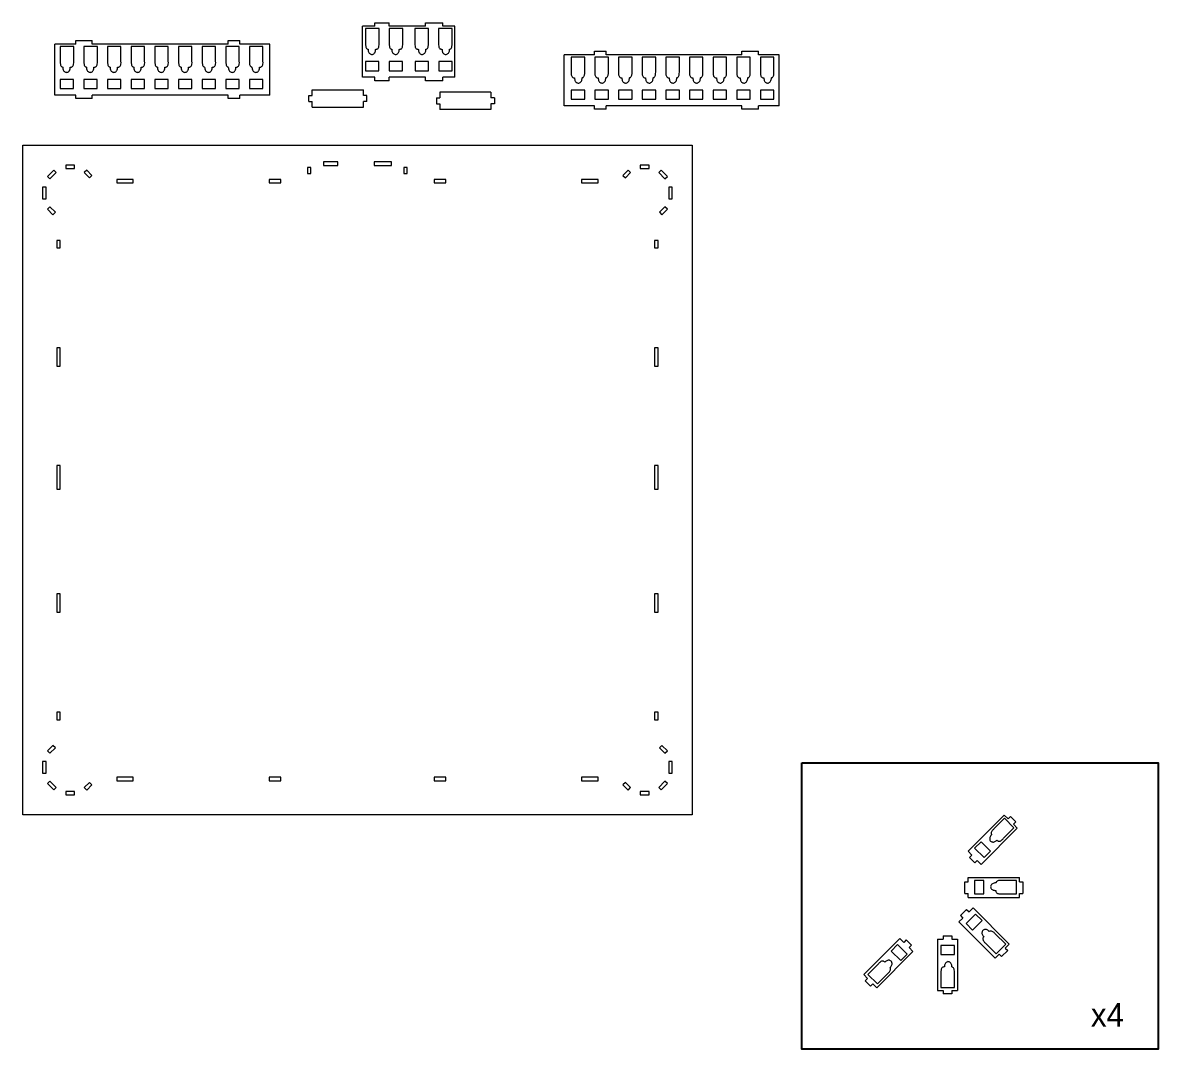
# Model space of a CAD drawing. Header units: millimetres. Extents: x -177 to 2001, y -32 to 870.
# Drawn here: x -177 to 822, y -32 to 870 of the extents above; entities that cross this region are included whole.
import ezdxf
from ezdxf.lldxf.tags import DXFTag

# ---------------------------------------------------------------- set-up
doc = ezdxf.new("R2010")
doc.units = ezdxf.units.MM
tags = doc.linetypes.add('HIDDEN', pattern=[1.905, 1.27, -0.635]).pattern_tags.tags
tags[6:7] = [DXFTag(74, 4), DXFTag(75, 0), DXFTag(340, '0'), DXFTag(46, 1.0), DXFTag(50, 0.0), DXFTag(44, 0.0), DXFTag(45, 0.0)]
tags[4:5] = [DXFTag(74, 4), DXFTag(75, 0), DXFTag(340, '0'), DXFTag(46, 1.0), DXFTag(50, 0.0), DXFTag(44, 0.0), DXFTag(45, 0.0)]

msp = doc.modelspace()

# ---------------------------------------------------------------- linework, layer by layer
at = {"color": 7, "linetype": 'Continuous', "lineweight": 15}
for p, q in [((133.04, 867.49), (133.04, 870.49)), ((133.04, 870.49), (145.73, 870.49)), ((145.73, 867.49), (145.73, 870.49)), ((177.5, 867.49), (177.5, 870.49)), ((177.5, 870.49), (192.9, 870.49)), ((192.9, 867.49), (192.9, 870.49)), ((122.33, 822.49), (122.33, 867.49)), ((133.04, 867.49), (122.33, 867.49)), ((124.85, 865.32), (124.85, 852.25)), ((136.71, 865.32), (124.85, 865.32)), ((136.71, 852.4), (136.71, 865.32)), ((145.65, 865.32), (145.65, 852.25)), ((157.51, 865.32), (145.65, 865.32)), ((177.5, 867.49), (145.73, 867.49)), ((157.51, 852.4), (157.51, 865.32)), ((180.2, 865.32), (168.33, 865.32)), ((168.33, 865.32), (168.33, 852.4)), ((180.2, 852.25), (180.2, 865.32)), ((201, 865.32), (189.13, 865.32)), ((189.13, 865.32), (189.13, 852.4)), ((203.51, 867.49), (192.9, 867.49)), ((201, 852.25), (201, 865.32)), ((203.51, 822.49), (203.51, 867.49)), ((-148.17, 806.74), (-148.17, 851.74)), ((-129.86, 851.74), (-148.17, 851.74)), ((-131.73, 849.57), (-143.59, 849.57)), ((-143.59, 849.57), (-143.59, 836.5)), ((-131.73, 836.65), (-131.73, 849.57)), ((-129.86, 851.74), (-129.86, 854.74)), ((-129.86, 854.74), (-115.36, 854.74)), ((-110.93, 849.57), (-122.79, 849.57)), ((-122.79, 849.57), (-122.79, 836.5)), ((-115.36, 851.74), (-115.36, 854.74)), ((4.01, 851.74), (-115.36, 851.74)), ((-110.93, 836.65), (-110.93, 849.57)), ((-90.13, 849.57), (-101.99, 849.57)), ((-101.99, 849.57), (-101.99, 836.5)), ((-90.13, 836.65), (-90.13, 849.57)), ((-81.19, 849.57), (-81.19, 836.5)), ((-69.33, 849.57), (-81.19, 849.57)), ((-69.33, 836.65), (-69.33, 849.57)), ((-60.39, 849.57), (-60.39, 836.5)), ((-48.53, 849.57), (-60.39, 849.57)), ((-48.53, 836.65), (-48.53, 849.57)), ((-39.59, 849.57), (-39.59, 836.5)), ((-27.73, 849.57), (-39.59, 849.57)), ((-27.73, 836.65), (-27.73, 849.57)), ((-18.79, 849.57), (-18.79, 836.5)), ((-6.93, 849.57), (-18.79, 849.57)), ((-6.93, 836.65), (-6.93, 849.57)), ((2.01, 849.57), (2.01, 836.5)), ((13.87, 849.57), (2.01, 849.57)), ((4.01, 851.74), (4.01, 854.74)), ((4.01, 854.74), (14.32, 854.74)), ((13.87, 836.65), (13.87, 849.57)), ((14.32, 851.74), (14.32, 854.74)), ((40.84, 851.74), (14.32, 851.74)), ((22.81, 849.57), (22.81, 836.5)), ((34.67, 849.57), (22.81, 849.57)), ((34.67, 836.65), (34.67, 849.57)), ((40.84, 806.74), (40.84, 851.74)), ((299.51, 797.36), (299.51, 842.36)), ((326.03, 842.36), (299.51, 842.36)), ((317.54, 840.19), (305.68, 840.19)), ((305.68, 840.19), (305.68, 827.28)), ((317.54, 827.12), (317.54, 840.19)), ((326.03, 842.36), (326.03, 845.36)), ((326.03, 845.36), (336.34, 845.36)), ((338.34, 840.19), (326.48, 840.19)), ((326.48, 840.19), (326.48, 827.28)), ((336.34, 842.36), (336.34, 845.36)), ((455.71, 842.36), (336.34, 842.36)), ((338.34, 827.12), (338.34, 840.19)), ((359.14, 840.19), (347.28, 840.19)), ((347.28, 840.19), (347.28, 827.28)), ((359.14, 827.12), (359.14, 840.19)), ((379.94, 840.19), (368.08, 840.19)), ((368.08, 840.19), (368.08, 827.28)), ((379.94, 827.12), (379.94, 840.19)), ((400.74, 840.19), (388.88, 840.19)), ((388.88, 840.19), (388.88, 827.28)), ((400.74, 827.12), (400.74, 840.19)), ((421.54, 840.19), (409.68, 840.19)), ((409.68, 840.19), (409.68, 827.28)), ((421.54, 827.12), (421.54, 840.19)), ((442.34, 840.19), (430.48, 840.19)), ((430.48, 840.19), (430.48, 827.28)), ((442.34, 827.12), (442.34, 840.19)), ((463.14, 840.19), (451.28, 840.19)), ((451.28, 840.19), (451.28, 827.28)), ((455.71, 842.36), (455.71, 845.36)), ((455.71, 845.36), (470.21, 845.36)), ((463.14, 827.12), (463.14, 840.19)), ((470.21, 842.36), (470.21, 845.36)), ((488.52, 842.36), (470.21, 842.36)), ((483.94, 840.19), (472.08, 840.19)), ((472.08, 840.19), (472.08, 827.28)), ((483.94, 827.12), (483.94, 840.19)), ((488.52, 797.36), (488.52, 842.36)), ((136.65, 836.26), (124.85, 836.26)), ((124.85, 836.26), (124.85, 828.26)), ((136.65, 828.26), (136.65, 836.26)), ((157.45, 836.26), (145.65, 836.26)), ((145.65, 836.26), (145.65, 828.26)), ((157.45, 828.26), (157.45, 836.26)), ((168.4, 836.26), (168.4, 828.26)), ((180.2, 836.26), (168.4, 836.26)), ((180.2, 828.26), (180.2, 836.26)), ((189.2, 836.26), (189.2, 828.26)), ((201, 836.26), (189.2, 836.26)), ((201, 828.26), (201, 836.26)), ((-131.79, 820.51), (-143.59, 820.51)), ((-143.59, 820.51), (-143.59, 812.51)), ((-131.79, 812.51), (-131.79, 820.51)), ((-110.99, 820.51), (-122.79, 820.51)), ((-122.79, 820.51), (-122.79, 812.51)), ((-110.99, 812.51), (-110.99, 820.51)), ((-90.19, 820.51), (-101.99, 820.51)), ((-101.99, 820.51), (-101.99, 812.51)), ((-90.19, 812.51), (-90.19, 820.51)), ((-69.39, 820.51), (-81.19, 820.51)), ((-81.19, 820.51), (-81.19, 812.51)), ((-69.39, 812.51), (-69.39, 820.51)), ((-48.59, 820.51), (-60.39, 820.51)), ((-60.39, 820.51), (-60.39, 812.51)), ((-48.59, 812.51), (-48.59, 820.51)), ((-27.79, 820.51), (-39.59, 820.51)), ((-39.59, 820.51), (-39.59, 812.51)), ((-27.79, 812.51), (-27.79, 820.51)), ((-6.99, 820.51), (-18.79, 820.51)), ((-18.79, 820.51), (-18.79, 812.51)), ((-6.99, 812.51), (-6.99, 820.51)), ((13.81, 820.51), (2.01, 820.51)), ((2.01, 820.51), (2.01, 812.51)), ((13.81, 812.51), (13.81, 820.51)), ((34.61, 820.51), (22.81, 820.51)), ((22.81, 820.51), (22.81, 812.51)), ((34.61, 812.51), (34.61, 820.51)), ((133.04, 822.49), (122.33, 822.49)), ((124.85, 828.26), (136.65, 828.26)), ((133.04, 819.49), (133.04, 822.49)), ((145.73, 819.49), (133.04, 819.49)), ((145.65, 828.26), (157.45, 828.26)), ((177.5, 822.49), (145.73, 822.49)), ((145.73, 819.49), (145.73, 822.49)), ((168.4, 828.26), (180.2, 828.26)), ((177.5, 819.49), (177.5, 822.49)), ((192.9, 819.49), (177.5, 819.49)), ((189.2, 828.26), (201, 828.26)), ((203.51, 822.49), (192.9, 822.49)), ((192.9, 819.49), (192.9, 822.49)), ((-143.59, 812.51), (-131.79, 812.51)), ((-122.79, 812.51), (-110.99, 812.51)), ((-101.99, 812.51), (-90.19, 812.51)), ((-81.19, 812.51), (-69.39, 812.51)), ((-60.39, 812.51), (-48.59, 812.51)), ((-39.59, 812.51), (-27.79, 812.51)), ((-18.79, 812.51), (-6.99, 812.51)), ((2.01, 812.51), (13.81, 812.51)), ((22.81, 812.51), (34.61, 812.51)), ((78.03, 811.41), (123.03, 811.41)), ((78.03, 806.41), (78.03, 811.41)), ((123.03, 806.41), (123.03, 811.41)), ((235.14, 809.43), (190.14, 809.43)), ((190.14, 809.43), (190.14, 804.43)), ((235.14, 809.43), (235.14, 804.43)), ((317.54, 811.13), (305.74, 811.13)), ((305.74, 811.13), (305.74, 803.13)), ((317.54, 803.13), (317.54, 811.13)), ((326.54, 811.13), (326.54, 803.13)), ((338.34, 811.13), (326.54, 811.13)), ((338.34, 803.13), (338.34, 811.13)), ((347.34, 811.13), (347.34, 803.13)), ((359.14, 811.13), (347.34, 811.13)), ((359.14, 803.13), (359.14, 811.13)), ((379.94, 811.13), (368.14, 811.13)), ((368.14, 811.13), (368.14, 803.13)), ((379.94, 803.13), (379.94, 811.13)), ((388.94, 811.13), (388.94, 803.13)), ((400.74, 811.13), (388.94, 811.13)), ((400.74, 803.13), (400.74, 811.13)), ((409.74, 811.13), (409.74, 803.13)), ((421.54, 811.13), (409.74, 811.13)), ((421.54, 803.13), (421.54, 811.13)), ((430.54, 811.13), (430.54, 803.13)), ((442.34, 811.13), (430.54, 811.13)), ((442.34, 803.13), (442.34, 811.13)), ((451.34, 811.13), (451.34, 803.13)), ((463.14, 811.13), (451.34, 811.13)), ((463.14, 803.13), (463.14, 811.13)), ((472.14, 811.13), (472.14, 803.13)), ((483.94, 811.13), (472.14, 811.13)), ((483.94, 803.13), (483.94, 811.13)), ((-129.86, 806.74), (-148.17, 806.74)), ((-129.86, 803.74), (-129.86, 806.74)), ((-115.36, 803.74), (-129.86, 803.74)), ((4.01, 806.74), (-115.36, 806.74)), ((-115.36, 803.74), (-115.36, 806.74)), ((4.01, 803.74), (4.01, 806.74)), ((14.32, 803.74), (4.01, 803.74)), ((40.84, 806.74), (14.32, 806.74)), ((14.32, 803.74), (14.32, 806.74)), ((75.03, 801.11), (75.03, 806.41)), ((75.03, 806.41), (78.03, 806.41)), ((75.03, 801.11), (78.03, 801.11)), ((78.03, 796.11), (78.03, 801.11)), ((126.03, 806.41), (123.03, 806.41)), ((123.03, 796.11), (123.03, 801.11)), ((126.03, 801.11), (123.03, 801.11)), ((126.03, 801.11), (126.03, 806.41)), ((187.14, 804.43), (187.14, 799.13)), ((187.14, 804.43), (190.14, 804.43)), ((187.14, 799.13), (190.14, 799.13)), ((190.14, 799.13), (190.14, 794.19)), ((238.14, 804.43), (235.14, 804.43)), ((238.14, 799.13), (235.14, 799.13)), ((235.14, 799.13), (235.14, 794.19)), ((238.14, 804.43), (238.14, 799.13)), ((305.74, 803.13), (317.54, 803.13)), ((326.54, 803.13), (338.34, 803.13)), ((347.34, 803.13), (359.14, 803.13)), ((368.14, 803.13), (379.94, 803.13)), ((388.94, 803.13), (400.74, 803.13)), ((409.74, 803.13), (421.54, 803.13)), ((430.54, 803.13), (442.34, 803.13)), ((451.34, 803.13), (463.14, 803.13)), ((472.14, 803.13), (483.94, 803.13)), ((78.03, 796.11), (123.03, 796.11)), ((235.14, 794.19), (190.14, 794.19)), ((326.03, 797.36), (299.51, 797.36)), ((326.03, 794.36), (326.03, 797.36)), ((336.34, 794.36), (326.03, 794.36)), ((455.71, 797.36), (336.34, 797.36)), ((336.34, 794.36), (336.34, 797.36)), ((455.71, 794.36), (455.71, 797.36)), ((470.21, 794.36), (455.71, 794.36)), ((488.52, 797.36), (470.21, 797.36)), ((470.21, 794.36), (470.21, 797.36)), ((-176.54, 174.13), (-176.54, 762.71)), ((-176.54, 762.71), (412.04, 762.71)), ((412.04, 762.71), (412.04, 174.13)), ((-149.21, 740.79), (-154.7, 735.3)), ((-147.09, 738.66), (-149.21, 740.79)), ((-138.59, 745.22), (-138.59, 742.22)), ((-130.91, 745.22), (-138.59, 745.22)), ((-138.59, 742.22), (-130.91, 742.22)), ((-130.91, 742.22), (-130.91, 745.22)), ((-120.3, 740.91), (-122.42, 738.79)), ((-122.42, 738.79), (-117.8, 734.17)), ((-115.68, 736.29), (-120.3, 740.91)), ((76.91, 743.1), (73.91, 743.1)), ((73.91, 743.1), (73.91, 737.8)), ((76.91, 737.8), (76.91, 743.1)), ((87.87, 748.1), (87.87, 745.1)), ((100.56, 748.1), (87.87, 748.1)), ((87.87, 745.1), (100.56, 745.1)), ((100.56, 745.1), (100.56, 748.1)), ((147.73, 748.1), (132.34, 748.1)), ((132.34, 748.1), (132.34, 745.1)), ((132.34, 745.1), (147.73, 745.1)), ((147.73, 745.1), (147.73, 748.1)), ((161.6, 743.1), (158.6, 743.1)), ((158.6, 743.1), (158.6, 737.8)), ((161.6, 737.8), (161.6, 743.1)), ((355.8, 740.91), (351.19, 736.29)), ((353.31, 734.17), (357.92, 738.79)), ((357.92, 738.79), (355.8, 740.91)), ((366.41, 745.22), (366.41, 742.22)), ((374.09, 745.22), (366.41, 745.22)), ((366.41, 742.22), (374.09, 742.22)), ((374.09, 742.22), (374.09, 745.22)), ((384.72, 740.79), (382.6, 738.66)), ((390.21, 735.3), (384.72, 740.79)), ((-154.7, 735.3), (-152.58, 733.17)), ((-152.58, 733.17), (-147.09, 738.66)), ((-117.8, 734.17), (-115.68, 736.29)), ((-79.29, 732.71), (-93.79, 732.71)), ((-93.79, 732.71), (-93.79, 729.71)), ((-93.79, 729.71), (-79.29, 729.71)), ((-79.29, 729.71), (-79.29, 732.71)), ((40.08, 732.71), (40.08, 729.71)), ((50.4, 732.71), (40.08, 732.71)), ((40.08, 729.71), (50.4, 729.71)), ((50.4, 729.71), (50.4, 732.71)), ((73.91, 737.8), (76.91, 737.8)), ((158.6, 737.8), (161.6, 737.8)), ((195.43, 732.71), (185.11, 732.71)), ((185.11, 732.71), (185.11, 729.71)), ((185.11, 729.71), (195.43, 729.71)), ((195.43, 729.71), (195.43, 732.71)), ((329.3, 732.71), (314.8, 732.71)), ((314.8, 732.71), (314.8, 729.71)), ((314.8, 729.71), (329.3, 729.71)), ((329.3, 729.71), (329.3, 732.71)), ((351.19, 736.29), (353.31, 734.17)), ((382.6, 738.66), (388.09, 733.17)), ((388.09, 733.17), (390.21, 735.3)), ((-156.04, 725.95), (-159.04, 725.95)), ((-159.04, 725.95), (-159.04, 715.79)), ((-156.04, 715.79), (-156.04, 725.95)), ((394.55, 725.95), (391.55, 725.95)), ((391.55, 725.95), (391.55, 715.79)), ((394.55, 715.79), (394.55, 725.95)), ((-159.04, 715.79), (-156.04, 715.79)), ((391.55, 715.79), (394.55, 715.79)), ((-152.58, 708.56), (-154.7, 706.44)), ((-154.7, 706.44), (-149.96, 701.69)), ((-147.84, 703.81), (-152.58, 708.56)), ((-149.96, 701.69), (-147.84, 703.81)), ((388.09, 708.56), (383.34, 703.81)), ((383.34, 703.81), (385.46, 701.69)), ((385.46, 701.69), (390.21, 706.44)), ((390.21, 706.44), (388.09, 708.56)), ((-143.54, 679.07), (-146.54, 679.07)), ((-146.54, 679.07), (-146.54, 672.6)), ((-143.54, 672.6), (-143.54, 679.07)), ((382.04, 679.07), (379.04, 679.07)), ((379.04, 679.07), (379.04, 672.6)), ((382.04, 672.6), (382.04, 679.07)), ((-146.54, 672.6), (-143.54, 672.6)), ((379.04, 672.6), (382.04, 672.6)), ((-146.54, 584.66), (-146.54, 568.49)), ((-143.54, 584.66), (-146.54, 584.66)), ((-143.54, 568.49), (-143.54, 584.66)), ((379.04, 584.66), (379.04, 568.49)), ((382.04, 584.66), (379.04, 584.66)), ((382.04, 568.49), (382.04, 584.66)), ((-146.54, 568.49), (-143.54, 568.49)), ((379.04, 568.49), (382.04, 568.49)), ((-143.54, 481.21), (-146.54, 481.21)), ((-146.54, 481.21), (-146.54, 460.41)), ((-143.54, 460.41), (-143.54, 481.21)), ((382.04, 481.21), (379.04, 481.21)), ((379.04, 481.21), (379.04, 460.41)), ((382.04, 460.41), (382.04, 481.21)), ((-146.54, 460.41), (-143.54, 460.41)), ((379.04, 460.41), (382.04, 460.41)), ((-143.54, 368.35), (-146.54, 368.35)), ((-146.54, 368.35), (-146.54, 352.18)), ((-143.54, 352.18), (-143.54, 368.35)), ((382.04, 368.35), (379.04, 368.35)), ((379.04, 368.35), (379.04, 352.18)), ((382.04, 352.18), (382.04, 368.35)), ((-146.54, 352.18), (-143.54, 352.18)), ((379.04, 352.18), (382.04, 352.18)), ((-143.54, 264.24), (-146.54, 264.24)), ((-146.54, 264.24), (-146.54, 257.77)), ((-143.54, 257.77), (-143.54, 264.24)), ((379.04, 264.24), (379.04, 257.77)), ((382.04, 264.24), (379.04, 264.24)), ((382.04, 257.77), (382.04, 264.24)), ((-146.54, 257.77), (-143.54, 257.77)), ((379.04, 257.77), (382.04, 257.77)), ((-149.96, 235.15), (-154.7, 230.4)), ((-154.7, 230.4), (-152.58, 228.28)), ((-152.58, 228.28), (-147.84, 233.03)), ((-147.84, 233.03), (-149.96, 235.15)), ((385.46, 235.15), (383.34, 233.03)), ((383.34, 233.03), (388.09, 228.28)), ((390.21, 230.4), (385.46, 235.15)), ((388.09, 228.28), (390.21, 230.4)), ((-159.04, 221.05), (-159.04, 210.89)), ((-156.04, 221.05), (-159.04, 221.05)), ((-156.04, 210.89), (-156.04, 221.05)), ((394.55, 221.05), (391.55, 221.05)), ((391.55, 221.05), (391.55, 210.89)), ((394.55, 210.89), (394.55, 221.05)), ((-159.04, 210.89), (-156.04, 210.89)), ((391.55, 210.89), (394.55, 210.89)), ((-152.58, 203.67), (-154.7, 201.55)), ((-154.7, 201.55), (-149.21, 196.05)), ((-147.09, 198.18), (-152.58, 203.67)), ((-117.8, 202.67), (-122.42, 198.05)), ((-120.3, 195.93), (-115.68, 200.55)), ((-115.68, 200.55), (-117.8, 202.67)), ((-79.29, 207.13), (-93.79, 207.13)), ((-93.79, 207.13), (-93.79, 204.13)), ((-93.79, 204.13), (-79.29, 204.13)), ((-79.29, 204.13), (-79.29, 207.13)), ((50.4, 207.13), (40.08, 207.13)), ((40.08, 207.13), (40.08, 204.13)), ((40.08, 204.13), (50.4, 204.13)), ((50.4, 204.13), (50.4, 207.13)), ((185.11, 207.13), (185.11, 204.13)), ((195.43, 207.13), (185.11, 207.13)), ((185.11, 204.13), (195.43, 204.13)), ((195.43, 204.13), (195.43, 207.13)), ((314.8, 207.13), (314.8, 204.13)), ((329.3, 207.13), (314.8, 207.13)), ((314.8, 204.13), (329.3, 204.13)), ((329.3, 204.13), (329.3, 207.13)), ((353.31, 202.67), (351.19, 200.55)), ((351.19, 200.55), (355.8, 195.93)), ((357.92, 198.05), (353.31, 202.67)), ((388.09, 203.67), (382.6, 198.18)), ((384.72, 196.05), (390.21, 201.55)), ((390.21, 201.55), (388.09, 203.67)), ((-149.21, 196.05), (-147.09, 198.18)), ((-138.59, 194.62), (-138.59, 191.62)), ((-130.91, 194.62), (-138.59, 194.62)), ((-138.59, 191.62), (-130.91, 191.62)), ((-130.91, 191.62), (-130.91, 194.62)), ((-122.42, 198.05), (-120.3, 195.93)), ((355.8, 195.93), (357.92, 198.05)), ((374.09, 194.62), (366.41, 194.62)), ((366.41, 194.62), (366.41, 191.62)), ((366.41, 191.62), (374.09, 191.62)), ((374.09, 191.62), (374.09, 194.62)), ((382.6, 198.18), (384.72, 196.05)), ((412.04, 174.13), (-176.54, 174.13)), ((654.56, 142.04), (686.38, 173.86)), ((686.53, 171.07), (677.28, 161.82)), ((689.7, 170.54), (686.38, 173.86)), ((694.92, 162.68), (686.53, 171.07)), ((689.7, 170.54), (691.82, 172.66)), ((691.82, 172.66), (696.56, 167.92)), ((666.04, 130.55), (697.86, 162.37)), ((685.78, 153.54), (694.92, 162.68)), ((694.44, 165.79), (696.56, 167.92)), ((697.86, 162.37), (694.44, 165.79)), ((665.98, 150.52), (660.32, 144.86)), ((674.37, 142.13), (665.98, 150.52)), ((657.88, 138.72), (654.56, 142.04)), ((660.32, 144.86), (668.71, 136.47)), ((668.71, 136.47), (674.37, 142.13)), ((655.76, 136.6), (657.88, 138.72)), ((660.5, 131.85), (655.76, 136.6)), ((660.5, 131.85), (662.62, 133.97)), ((666.04, 130.55), (662.62, 133.97)), ((651.79, 105.1), (651.79, 115.25)), ((651.79, 115.25), (654.79, 115.25)), ((654.79, 115.25), (654.79, 119.02)), ((654.79, 119.02), (699.79, 119.02)), ((668.3, 116.51), (660.3, 116.51)), ((660.3, 116.51), (660.3, 104.65)), ((668.3, 104.65), (668.3, 116.51)), ((697.18, 116.51), (684.11, 116.51)), ((697.18, 104.65), (697.18, 116.51)), ((699.79, 115.25), (699.79, 119.02)), ((699.79, 115.25), (702.79, 115.25)), ((702.79, 115.25), (702.79, 105.1)), ((651.79, 105.1), (654.79, 105.1)), ((654.79, 101.42), (654.79, 105.1)), ((654.79, 101.42), (699.79, 101.42)), ((660.3, 104.65), (668.3, 104.65)), ((684.26, 104.65), (697.18, 104.65)), ((699.79, 105.1), (702.79, 105.1)), ((699.79, 101.42), (699.79, 105.1)), ((647.86, 85.49), (653.35, 90.98)), ((653.35, 90.98), (655.47, 88.86)), ((655.47, 88.86), (658.94, 92.33)), ((658.94, 92.33), (690.76, 60.51)), ((646.52, 79.91), (649.98, 83.37)), ((646.52, 79.91), (678.34, 48.09)), ((647.86, 85.49), (649.98, 83.37)), ((661.23, 86.82), (652.84, 78.44)), ((658.5, 72.78), (666.89, 81.17)), ((666.89, 81.17), (661.23, 86.82)), ((652.84, 78.44), (658.5, 72.78)), ((594.67, 65.43), (562.85, 33.61)), ((592.63, 60.01), (586.98, 54.36)), ((601.02, 51.63), (592.63, 60.01)), ((594.67, 65.43), (598.1, 62)), ((600.22, 64.12), (598.1, 62)), ((600.22, 64.12), (604.84, 59.51)), ((627.7, 64.78), (627.7, 19.78)), ((627.7, 64.78), (632.65, 64.78)), ((632.65, 67.78), (640.33, 67.78)), ((632.65, 67.78), (632.65, 64.78)), ((640.33, 67.78), (640.33, 64.78)), ((640.33, 64.78), (645.28, 64.78)), ((645.28, 64.78), (645.28, 19.78)), ((670.15, 61.12), (679.29, 51.99)), ((687.68, 60.38), (678.43, 69.62)), ((679.29, 51.99), (687.68, 60.38)), ((687.29, 57.04), (690.76, 60.51)), ((606.15, 53.95), (574.33, 22.13)), ((586.98, 54.36), (595.36, 45.97)), ((595.36, 45.97), (601.02, 51.63)), ((604.84, 59.51), (602.71, 57.38)), ((602.71, 57.38), (606.15, 53.95)), ((630.78, 59.27), (630.78, 51.27)), ((642.64, 59.27), (630.78, 59.27)), ((630.78, 51.27), (642.64, 51.27)), ((642.64, 51.27), (642.64, 59.27)), ((678.34, 48.09), (681.8, 51.55)), ((681.8, 51.55), (683.92, 49.43)), ((689.41, 54.92), (683.92, 49.43)), ((687.29, 57.04), (689.41, 54.92)), ((575.56, 42.94), (566.43, 33.81)), ((562.85, 33.61), (566.28, 30.18)), ((566.28, 30.18), (564.16, 28.06)), ((566.43, 33.81), (574.82, 25.42)), ((574.82, 25.42), (584.06, 34.66)), ((630.78, 35.12), (630.78, 22.21)), ((642.64, 22.21), (642.64, 35.28)), ((568.77, 23.44), (564.16, 28.06)), ((570.89, 25.56), (568.77, 23.44)), ((570.89, 25.56), (574.33, 22.13)), ((630.78, 22.21), (642.64, 22.21)), ((627.7, 19.78), (632.65, 19.78)), ((632.65, 19.78), (632.65, 16.78)), ((640.33, 16.78), (632.65, 16.78)), ((640.33, 19.78), (645.28, 19.78)), ((640.33, 19.78), (640.33, 16.78))]:
    msp.add_line(p, q, dxfattribs=at)
at = {"linetype": 'HIDDEN'}
msp.add_lwpolyline([(508.33, 219.71), (821.82, 219.71), (821.82, -32), (508.33, -32)], close=True, dxfattribs=at)
at = {"color": 7, "linetype": 'Continuous', "lineweight": 15}
for points, knots in [([(124.85, 852.25), (124.84, 851.36), (124.83, 850.02), (125.4, 848.41), (126.15, 847.53), (126.78, 847.28), (127.07, 847.17)], [0, 0, 0, 0, 0.443219, 0.661417, 0.84819, 1, 1, 1, 1]), ([(133.76, 847.03), (134.1, 847.07), (134.75, 847.14), (135.67, 847.64), (136.38, 848.55), (136.86, 850.2), (136.77, 851.52), (136.71, 852.4)], [0, 0, 0, 0, 0.146796, 0.277876, 0.437244, 0.623411, 1, 1, 1, 1]), ([(145.65, 852.25), (145.64, 851.36), (145.63, 850.02), (146.2, 848.41), (146.95, 847.53), (147.58, 847.28), (147.87, 847.17)], [0, 0, 0, 0, 0.443219, 0.661417, 0.84819, 1, 1, 1, 1]), ([(154.56, 847.03), (154.9, 847.07), (155.55, 847.14), (156.47, 847.64), (157.18, 848.55), (157.66, 850.2), (157.57, 851.52), (157.51, 852.4)], [0, 0, 0, 0, 0.146793, 0.277873, 0.437242, 0.62341, 1, 1, 1, 1]), ([(168.33, 852.4), (168.27, 851.52), (168.19, 850.2), (168.67, 848.55), (169.37, 847.64), (170.29, 847.14), (170.94, 847.07), (171.29, 847.03)], [0, 0, 0, 0, 0.37659, 0.562758, 0.722127, 0.853207, 1, 1, 1, 1]), ([(177.98, 847.17), (178.26, 847.28), (178.9, 847.53), (179.64, 848.41), (180.22, 850.02), (180.21, 851.36), (180.2, 852.25)], [0, 0, 0, 0, 0.1518058, 0.3385826, 0.556781, 1, 1, 1, 1]), ([(189.13, 852.4), (189.07, 851.52), (188.99, 850.2), (189.47, 848.55), (190.17, 847.64), (191.09, 847.14), (191.74, 847.07), (192.09, 847.03)], [0, 0, 0, 0, 0.376589, 0.562756, 0.722124, 0.853204, 1, 1, 1, 1]), ([(198.78, 847.17), (199.06, 847.28), (199.7, 847.53), (200.44, 848.41), (201.02, 850.02), (201.01, 851.36), (201, 852.25)], [0, 0, 0, 0, 0.15181, 0.338583, 0.556781, 1, 1, 1, 1]), ([(127.07, 847.17), (127.11, 846.63), (127.19, 845.63), (127.68, 844.28), (128.45, 843.32), (129.45, 842.71), (130.17, 842.56), (130.55, 842.49)], [0, 0, 0, 0, 0.253744, 0.467293, 0.657575, 0.821171, 1, 1, 1, 1]), ([(130.55, 842.49), (130.92, 842.59), (131.63, 842.77), (132.57, 843.42), (133.26, 844.36), (133.68, 845.62), (133.73, 846.54), (133.76, 847.03)], [0, 0, 0, 0, 0.188339, 0.360622, 0.548235, 0.756252, 1, 1, 1, 1]), ([(147.87, 847.17), (147.91, 846.63), (147.99, 845.63), (148.48, 844.28), (149.25, 843.32), (150.25, 842.71), (150.97, 842.56), (151.35, 842.49)], [0, 0, 0, 0, 0.253745, 0.467295, 0.657574, 0.821171, 1, 1, 1, 1]), ([(151.35, 842.49), (151.72, 842.59), (152.43, 842.77), (153.37, 843.42), (154.06, 844.36), (154.48, 845.62), (154.53, 846.54), (154.56, 847.03)], [0, 0, 0, 0, 0.188339, 0.360621, 0.548237, 0.756252, 1, 1, 1, 1]), ([(171.29, 847.03), (171.31, 846.54), (171.36, 845.62), (171.78, 844.36), (172.47, 843.42), (173.41, 842.77), (174.13, 842.59), (174.5, 842.49)], [0, 0, 0, 0, 0.243748, 0.451763, 0.639379, 0.811661, 1, 1, 1, 1]), ([(174.5, 842.49), (174.88, 842.56), (175.6, 842.71), (176.59, 843.32), (177.37, 844.28), (177.86, 845.63), (177.93, 846.63), (177.98, 847.17)], [0, 0, 0, 0, 0.178829, 0.342426, 0.532705, 0.746255, 1, 1, 1, 1]), ([(192.09, 847.03), (192.11, 846.54), (192.16, 845.62), (192.58, 844.36), (193.27, 843.42), (194.21, 842.77), (194.93, 842.59), (195.3, 842.49)], [0, 0, 0, 0, 0.243748, 0.451765, 0.639378, 0.811661, 1, 1, 1, 1]), ([(195.3, 842.49), (195.68, 842.56), (196.4, 842.71), (197.39, 843.32), (198.17, 844.28), (198.66, 845.63), (198.73, 846.63), (198.78, 847.17)], [0, 0, 0, 0, 0.1788291, 0.3424258, 0.5327072, 0.7462548, 1, 1, 1, 1]), ([(-143.59, 836.5), (-143.6, 835.61), (-143.61, 834.28), (-143.04, 832.66), (-142.29, 831.78), (-141.66, 831.53), (-141.37, 831.42)], [0, 0, 0, 0, 0.443219, 0.6614174, 0.8481942, 1, 1, 1, 1]), ([(-141.37, 831.42), (-141.33, 830.88), (-141.25, 829.88), (-140.76, 828.53), (-139.99, 827.57), (-138.99, 826.96), (-138.27, 826.82), (-137.89, 826.74)], [0, 0, 0, 0, 0.2537466, 0.4672971, 0.6575766, 0.8211606, 1, 1, 1, 1]), ([(-137.89, 826.74), (-137.52, 826.84), (-136.81, 827.02), (-135.87, 827.67), (-135.18, 828.62), (-134.76, 829.87), (-134.71, 830.79), (-134.68, 831.28)], [0, 0, 0, 0, 0.188343, 0.360622, 0.548238, 0.756253, 1, 1, 1, 1]), ([(-134.68, 831.28), (-134.34, 831.32), (-133.69, 831.39), (-132.77, 831.89), (-132.06, 832.8), (-131.58, 834.45), (-131.67, 835.77), (-131.73, 836.65)], [0, 0, 0, 0, 0.146798, 0.277883, 0.437239, 0.623408, 1, 1, 1, 1]), ([(-122.79, 836.5), (-122.8, 835.61), (-122.81, 834.28), (-122.24, 832.66), (-121.49, 831.78), (-120.86, 831.53), (-120.57, 831.42)], [0, 0, 0, 0, 0.443219, 0.6614174, 0.8481942, 1, 1, 1, 1]), ([(-120.57, 831.42), (-120.53, 830.88), (-120.45, 829.88), (-119.96, 828.53), (-119.19, 827.57), (-118.19, 826.96), (-117.47, 826.82), (-117.09, 826.74)], [0, 0, 0, 0, 0.2537466, 0.4672971, 0.6575766, 0.8211606, 1, 1, 1, 1]), ([(-117.09, 826.74), (-116.72, 826.84), (-116.01, 827.02), (-115.07, 827.67), (-114.38, 828.62), (-113.96, 829.87), (-113.91, 830.79), (-113.88, 831.28)], [0, 0, 0, 0, 0.188343, 0.360622, 0.548238, 0.756253, 1, 1, 1, 1]), ([(-113.88, 831.28), (-113.54, 831.32), (-112.89, 831.39), (-111.97, 831.89), (-111.26, 832.8), (-110.78, 834.45), (-110.87, 835.77), (-110.93, 836.65)], [0, 0, 0, 0, 0.146798, 0.277883, 0.437239, 0.623408, 1, 1, 1, 1]), ([(-101.99, 836.5), (-102, 835.61), (-102.01, 834.28), (-101.44, 832.66), (-100.69, 831.78), (-100.06, 831.53), (-99.77, 831.42)], [0, 0, 0, 0, 0.443219, 0.6614174, 0.8481942, 1, 1, 1, 1]), ([(-99.77, 831.42), (-99.73, 830.88), (-99.65, 829.88), (-99.16, 828.53), (-98.39, 827.57), (-97.39, 826.96), (-96.67, 826.82), (-96.29, 826.74)], [0, 0, 0, 0, 0.2537466, 0.4672971, 0.6575766, 0.8211606, 1, 1, 1, 1]), ([(-96.29, 826.74), (-95.92, 826.84), (-95.21, 827.02), (-94.27, 827.67), (-93.58, 828.62), (-93.16, 829.87), (-93.11, 830.79), (-93.08, 831.28)], [0, 0, 0, 0, 0.188343, 0.360622, 0.548238, 0.756253, 1, 1, 1, 1]), ([(-93.08, 831.28), (-92.74, 831.32), (-92.09, 831.39), (-91.17, 831.89), (-90.46, 832.8), (-89.98, 834.45), (-90.07, 835.77), (-90.13, 836.65)], [0, 0, 0, 0, 0.146798, 0.277883, 0.437239, 0.623408, 1, 1, 1, 1]), ([(-81.19, 836.5), (-81.2, 835.61), (-81.21, 834.28), (-80.64, 832.66), (-79.89, 831.78), (-79.26, 831.53), (-78.97, 831.42)], [0, 0, 0, 0, 0.443219, 0.6614174, 0.8481942, 1, 1, 1, 1]), ([(-78.97, 831.42), (-78.93, 830.88), (-78.85, 829.88), (-78.36, 828.53), (-77.59, 827.57), (-76.59, 826.96), (-75.87, 826.82), (-75.49, 826.74)], [0, 0, 0, 0, 0.253747, 0.467298, 0.657577, 0.821169, 1, 1, 1, 1]), ([(-75.49, 826.74), (-75.12, 826.84), (-74.41, 827.02), (-73.47, 827.67), (-72.78, 828.62), (-72.36, 829.87), (-72.31, 830.79), (-72.28, 831.28)], [0, 0, 0, 0, 0.188343, 0.360622, 0.548238, 0.756253, 1, 1, 1, 1]), ([(-72.28, 831.28), (-71.94, 831.32), (-71.29, 831.39), (-70.37, 831.89), (-69.66, 832.8), (-69.18, 834.45), (-69.27, 835.77), (-69.33, 836.65)], [0, 0, 0, 0, 0.146798, 0.277883, 0.437239, 0.623408, 1, 1, 1, 1]), ([(-60.39, 836.5), (-60.4, 835.61), (-60.41, 834.28), (-59.84, 832.66), (-59.09, 831.78), (-58.46, 831.53), (-58.17, 831.42)], [0, 0, 0, 0, 0.443219, 0.6614174, 0.8481942, 1, 1, 1, 1]), ([(-58.17, 831.42), (-58.13, 830.88), (-58.05, 829.88), (-57.56, 828.53), (-56.79, 827.57), (-55.79, 826.96), (-55.07, 826.82), (-54.69, 826.74)], [0, 0, 0, 0, 0.253747, 0.467298, 0.657577, 0.821169, 1, 1, 1, 1]), ([(-54.69, 826.74), (-54.32, 826.84), (-53.61, 827.02), (-52.67, 827.67), (-51.98, 828.62), (-51.56, 829.87), (-51.51, 830.79), (-51.48, 831.28)], [0, 0, 0, 0, 0.188343, 0.360622, 0.548238, 0.756253, 1, 1, 1, 1]), ([(-51.48, 831.28), (-51.14, 831.32), (-50.49, 831.39), (-49.57, 831.89), (-48.86, 832.8), (-48.38, 834.45), (-48.47, 835.77), (-48.53, 836.65)], [0, 0, 0, 0, 0.146798, 0.277883, 0.437239, 0.623408, 1, 1, 1, 1]), ([(-39.59, 836.5), (-39.6, 835.61), (-39.61, 834.28), (-39.04, 832.66), (-38.29, 831.78), (-37.66, 831.53), (-37.37, 831.42)], [0, 0, 0, 0, 0.4432186, 0.6614172, 0.8481941, 1, 1, 1, 1]), ([(-37.37, 831.42), (-37.33, 830.88), (-37.25, 829.88), (-36.76, 828.53), (-35.99, 827.57), (-34.99, 826.96), (-34.27, 826.82), (-33.89, 826.74)], [0, 0, 0, 0, 0.253747, 0.467298, 0.657577, 0.821169, 1, 1, 1, 1]), ([(-33.89, 826.74), (-33.52, 826.84), (-32.81, 827.02), (-31.87, 827.67), (-31.18, 828.62), (-30.76, 829.87), (-30.71, 830.79), (-30.68, 831.28)], [0, 0, 0, 0, 0.188343, 0.360622, 0.548238, 0.756253, 1, 1, 1, 1]), ([(-30.68, 831.28), (-30.34, 831.32), (-29.69, 831.39), (-28.77, 831.89), (-28.06, 832.8), (-27.58, 834.45), (-27.67, 835.77), (-27.73, 836.65)], [0, 0, 0, 0, 0.146798, 0.277883, 0.437239, 0.623408, 1, 1, 1, 1]), ([(-18.79, 836.5), (-18.8, 835.61), (-18.81, 834.28), (-18.24, 832.66), (-17.49, 831.78), (-16.86, 831.53), (-16.57, 831.42)], [0, 0, 0, 0, 0.4432146, 0.6614112, 0.8481865, 1, 1, 1, 1]), ([(-16.57, 831.42), (-16.53, 830.88), (-16.45, 829.88), (-15.96, 828.53), (-15.19, 827.57), (-14.19, 826.96), (-13.47, 826.82), (-13.09, 826.74)], [0, 0, 0, 0, 0.253744, 0.467294, 0.657578, 0.821161, 1, 1, 1, 1]), ([(-13.09, 826.74), (-12.72, 826.84), (-12.01, 827.02), (-11.07, 827.67), (-10.38, 828.62), (-9.96, 829.87), (-9.91, 830.79), (-9.88, 831.28)], [0, 0, 0, 0, 0.188336, 0.360616, 0.548233, 0.75625, 1, 1, 1, 1]), ([(-9.88, 831.28), (-9.54, 831.32), (-8.89, 831.39), (-7.97, 831.89), (-7.26, 832.8), (-6.78, 834.45), (-6.87, 835.77), (-6.93, 836.65)], [0, 0, 0, 0, 0.146797, 0.27789, 0.437241, 0.623409, 1, 1, 1, 1]), ([(2.01, 836.5), (2, 835.61), (1.99, 834.28), (2.56, 832.66), (3.31, 831.78), (3.94, 831.53), (4.23, 831.42)], [0, 0, 0, 0, 0.443217, 0.66141, 0.848186, 1, 1, 1, 1]), ([(4.23, 831.42), (4.27, 830.88), (4.35, 829.88), (4.84, 828.53), (5.61, 827.57), (6.61, 826.96), (7.33, 826.82), (7.71, 826.74)], [0, 0, 0, 0, 0.253744, 0.467294, 0.657578, 0.821161, 1, 1, 1, 1]), ([(7.71, 826.74), (8.08, 826.84), (8.79, 827.02), (9.73, 827.67), (10.42, 828.62), (10.84, 829.87), (10.89, 830.79), (10.92, 831.28)], [0, 0, 0, 0, 0.188336, 0.360623, 0.548234, 0.756251, 1, 1, 1, 1]), ([(10.92, 831.28), (11.26, 831.32), (11.91, 831.39), (12.83, 831.89), (13.54, 832.8), (14.02, 834.45), (13.93, 835.77), (13.87, 836.65)], [0, 0, 0, 0, 0.146796, 0.277889, 0.437244, 0.623411, 1, 1, 1, 1]), ([(22.81, 836.5), (22.8, 835.61), (22.79, 834.28), (23.36, 832.66), (24.11, 831.78), (24.74, 831.53), (25.03, 831.42)], [0, 0, 0, 0, 0.443217, 0.661414, 0.84819, 1, 1, 1, 1]), ([(25.03, 831.42), (25.07, 830.88), (25.15, 829.88), (25.64, 828.53), (26.41, 827.57), (27.41, 826.96), (28.13, 826.82), (28.51, 826.74)], [0, 0, 0, 0, 0.253745, 0.467295, 0.657574, 0.821161, 1, 1, 1, 1]), ([(28.51, 826.74), (28.88, 826.84), (29.59, 827.02), (30.53, 827.67), (31.22, 828.62), (31.64, 829.87), (31.69, 830.79), (31.72, 831.28)], [0, 0, 0, 0, 0.18834, 0.360619, 0.548236, 0.756251, 1, 1, 1, 1]), ([(31.72, 831.28), (32.06, 831.32), (32.71, 831.39), (33.63, 831.89), (34.34, 832.8), (34.82, 834.45), (34.73, 835.77), (34.67, 836.65)], [0, 0, 0, 0, 0.146797, 0.277887, 0.43724, 0.623409, 1, 1, 1, 1]), ([(305.68, 827.28), (305.62, 826.39), (305.54, 825.07), (306.02, 823.42), (306.72, 822.51), (307.64, 822.02), (308.29, 821.94), (308.63, 821.9)], [0, 0, 0, 0, 0.376589, 0.5627565, 0.7221233, 0.8532035, 1, 1, 1, 1]), ([(308.63, 821.9), (308.66, 821.41), (308.71, 820.49), (309.13, 819.24), (309.82, 818.29), (310.76, 817.64), (311.47, 817.46), (311.85, 817.36)], [0, 0, 0, 0, 0.243748, 0.451765, 0.63938, 0.811661, 1, 1, 1, 1]), ([(311.85, 817.36), (312.22, 817.44), (312.95, 817.58), (313.94, 818.19), (314.71, 819.15), (315.2, 820.5), (315.28, 821.5), (315.32, 822.04)], [0, 0, 0, 0, 0.178831, 0.342426, 0.532707, 0.746255, 1, 1, 1, 1]), ([(315.32, 822.04), (315.61, 822.15), (316.25, 822.4), (316.99, 823.28), (317.57, 824.9), (317.55, 826.23), (317.54, 827.12)], [0, 0, 0, 0, 0.15181, 0.338585, 0.556782, 1, 1, 1, 1]), ([(326.48, 827.28), (326.42, 826.39), (326.34, 825.07), (326.82, 823.42), (327.52, 822.51), (328.44, 822.02), (329.09, 821.94), (329.43, 821.9)], [0, 0, 0, 0, 0.376589, 0.5627565, 0.7221233, 0.8532035, 1, 1, 1, 1]), ([(329.43, 821.9), (329.46, 821.41), (329.51, 820.49), (329.93, 819.24), (330.62, 818.29), (331.56, 817.64), (332.27, 817.46), (332.65, 817.36)], [0, 0, 0, 0, 0.243748, 0.451765, 0.63938, 0.811661, 1, 1, 1, 1]), ([(332.65, 817.36), (333.02, 817.44), (333.75, 817.58), (334.74, 818.19), (335.51, 819.15), (336, 820.5), (336.08, 821.5), (336.12, 822.04)], [0, 0, 0, 0, 0.178831, 0.342427, 0.532707, 0.746256, 1, 1, 1, 1]), ([(336.12, 822.04), (336.41, 822.15), (337.05, 822.4), (337.79, 823.28), (338.37, 824.9), (338.35, 826.23), (338.34, 827.12)], [0, 0, 0, 0, 0.15181, 0.338585, 0.556782, 1, 1, 1, 1]), ([(347.28, 827.28), (347.22, 826.39), (347.14, 825.07), (347.62, 823.42), (348.32, 822.51), (349.24, 822.02), (349.89, 821.94), (350.23, 821.9)], [0, 0, 0, 0, 0.376589, 0.562757, 0.722125, 0.853206, 1, 1, 1, 1]), ([(350.23, 821.9), (350.26, 821.41), (350.31, 820.49), (350.73, 819.24), (351.42, 818.29), (352.36, 817.64), (353.07, 817.46), (353.45, 817.36)], [0, 0, 0, 0, 0.243748, 0.451764, 0.639378, 0.811661, 1, 1, 1, 1]), ([(353.45, 817.36), (353.82, 817.44), (354.55, 817.58), (355.54, 818.19), (356.31, 819.15), (356.8, 820.5), (356.88, 821.5), (356.92, 822.04)], [0, 0, 0, 0, 0.178831, 0.342426, 0.532706, 0.746255, 1, 1, 1, 1]), ([(356.92, 822.04), (357.21, 822.15), (357.85, 822.4), (358.59, 823.28), (359.17, 824.9), (359.15, 826.23), (359.14, 827.12)], [0, 0, 0, 0, 0.15181, 0.338585, 0.556782, 1, 1, 1, 1]), ([(368.08, 827.28), (368.02, 826.39), (367.94, 825.07), (368.42, 823.42), (369.12, 822.51), (370.04, 822.02), (370.69, 821.94), (371.03, 821.9)], [0, 0, 0, 0, 0.376589, 0.5627565, 0.7221233, 0.8532035, 1, 1, 1, 1]), ([(371.03, 821.9), (371.06, 821.41), (371.11, 820.49), (371.53, 819.24), (372.22, 818.29), (373.16, 817.64), (373.87, 817.46), (374.25, 817.36)], [0, 0, 0, 0, 0.243748, 0.451765, 0.63938, 0.811661, 1, 1, 1, 1]), ([(374.25, 817.36), (374.62, 817.44), (375.35, 817.58), (376.34, 818.19), (377.11, 819.15), (377.6, 820.5), (377.68, 821.5), (377.72, 822.04)], [0, 0, 0, 0, 0.178831, 0.342426, 0.532707, 0.746256, 1, 1, 1, 1]), ([(377.72, 822.04), (378.01, 822.15), (378.65, 822.4), (379.39, 823.28), (379.96, 824.9), (379.95, 826.23), (379.94, 827.12)], [0, 0, 0, 0, 0.15181, 0.338585, 0.556782, 1, 1, 1, 1]), ([(388.88, 827.28), (388.82, 826.39), (388.74, 825.07), (389.22, 823.42), (389.92, 822.51), (390.84, 822.02), (391.49, 821.94), (391.83, 821.9)], [0, 0, 0, 0, 0.376589, 0.562757, 0.722125, 0.853203, 1, 1, 1, 1]), ([(391.83, 821.9), (391.86, 821.41), (391.91, 820.49), (392.33, 819.24), (393.02, 818.29), (393.96, 817.64), (394.67, 817.46), (395.05, 817.36)], [0, 0, 0, 0, 0.2437478, 0.4517641, 0.6393789, 0.8116607, 1, 1, 1, 1]), ([(395.05, 817.36), (395.42, 817.44), (396.15, 817.58), (397.14, 818.19), (397.91, 819.15), (398.4, 820.5), (398.48, 821.5), (398.52, 822.04)], [0, 0, 0, 0, 0.178831, 0.342426, 0.532706, 0.746255, 1, 1, 1, 1]), ([(398.52, 822.04), (398.81, 822.15), (399.45, 822.4), (400.19, 823.28), (400.77, 824.9), (400.75, 826.23), (400.74, 827.12)], [0, 0, 0, 0, 0.1518099, 0.3385847, 0.5567821, 1, 1, 1, 1]), ([(409.68, 827.28), (409.62, 826.39), (409.54, 825.07), (410.02, 823.42), (410.72, 822.51), (411.64, 822.02), (412.29, 821.94), (412.63, 821.9)], [0, 0, 0, 0, 0.3765892, 0.5627567, 0.7221242, 0.8532045, 1, 1, 1, 1]), ([(412.63, 821.9), (412.66, 821.41), (412.71, 820.49), (413.13, 819.24), (413.82, 818.29), (414.76, 817.64), (415.47, 817.46), (415.85, 817.36)], [0, 0, 0, 0, 0.2437478, 0.4517641, 0.6393789, 0.8116607, 1, 1, 1, 1]), ([(415.85, 817.36), (416.22, 817.44), (416.95, 817.58), (417.94, 818.19), (418.71, 819.15), (419.2, 820.5), (419.28, 821.5), (419.32, 822.04)], [0, 0, 0, 0, 0.178831, 0.342426, 0.532706, 0.746255, 1, 1, 1, 1]), ([(419.32, 822.04), (419.61, 822.15), (420.25, 822.4), (420.99, 823.28), (421.57, 824.9), (421.55, 826.23), (421.54, 827.12)], [0, 0, 0, 0, 0.151809, 0.3385839, 0.5567815, 1, 1, 1, 1]), ([(430.48, 827.28), (430.42, 826.39), (430.34, 825.07), (430.82, 823.42), (431.52, 822.51), (432.44, 822.02), (433.09, 821.94), (433.43, 821.9)], [0, 0, 0, 0, 0.376589, 0.562757, 0.722124, 0.853203, 1, 1, 1, 1]), ([(433.43, 821.9), (433.46, 821.41), (433.51, 820.49), (433.93, 819.24), (434.62, 818.29), (435.56, 817.64), (436.27, 817.46), (436.65, 817.36)], [0, 0, 0, 0, 0.243748, 0.451764, 0.639379, 0.81166, 1, 1, 1, 1]), ([(436.65, 817.36), (437.02, 817.44), (437.75, 817.58), (438.74, 818.19), (439.51, 819.15), (440, 820.5), (440.08, 821.5), (440.12, 822.04)], [0, 0, 0, 0, 0.1788302, 0.3424259, 0.5327065, 0.7462553, 1, 1, 1, 1]), ([(440.12, 822.04), (440.41, 822.15), (441.05, 822.4), (441.79, 823.28), (442.37, 824.9), (442.35, 826.23), (442.34, 827.12)], [0, 0, 0, 0, 0.1518099, 0.3385847, 0.5567821, 1, 1, 1, 1]), ([(451.28, 827.28), (451.22, 826.39), (451.14, 825.07), (451.62, 823.42), (452.32, 822.51), (453.24, 822.02), (453.89, 821.94), (454.23, 821.9)], [0, 0, 0, 0, 0.376589, 0.562757, 0.722123, 0.853204, 1, 1, 1, 1]), ([(454.23, 821.9), (454.26, 821.41), (454.31, 820.49), (454.73, 819.24), (455.42, 818.29), (456.36, 817.64), (457.07, 817.46), (457.45, 817.36)], [0, 0, 0, 0, 0.243748, 0.451764, 0.639379, 0.811661, 1, 1, 1, 1]), ([(457.45, 817.36), (457.82, 817.44), (458.55, 817.58), (459.54, 818.19), (460.31, 819.15), (460.8, 820.5), (460.88, 821.5), (460.92, 822.04)], [0, 0, 0, 0, 0.178831, 0.342426, 0.532707, 0.746256, 1, 1, 1, 1]), ([(460.92, 822.04), (461.21, 822.15), (461.85, 822.4), (462.59, 823.28), (463.17, 824.9), (463.15, 826.23), (463.14, 827.12)], [0, 0, 0, 0, 0.1518099, 0.3385847, 0.5567821, 1, 1, 1, 1]), ([(472.08, 827.28), (472.02, 826.39), (471.94, 825.07), (472.42, 823.42), (473.12, 822.51), (474.04, 822.02), (474.69, 821.94), (475.03, 821.9)], [0, 0, 0, 0, 0.376589, 0.5627564, 0.7221238, 0.8532041, 1, 1, 1, 1]), ([(475.03, 821.9), (475.06, 821.41), (475.11, 820.49), (475.53, 819.24), (476.22, 818.29), (477.16, 817.64), (477.87, 817.46), (478.25, 817.36)], [0, 0, 0, 0, 0.243748, 0.451764, 0.639379, 0.811661, 1, 1, 1, 1]), ([(478.25, 817.36), (478.62, 817.44), (479.35, 817.58), (480.34, 818.19), (481.11, 819.15), (481.6, 820.5), (481.68, 821.5), (481.72, 822.04)], [0, 0, 0, 0, 0.178831, 0.342426, 0.532706, 0.746255, 1, 1, 1, 1]), ([(481.72, 822.04), (482.01, 822.15), (482.65, 822.4), (483.39, 823.28), (483.97, 824.9), (483.95, 826.23), (483.94, 827.12)], [0, 0, 0, 0, 0.151809, 0.338584, 0.556782, 1, 1, 1, 1]), ([(677.28, 161.82), (676.65, 161.2), (675.7, 160.26), (674.96, 158.72), (674.86, 157.56), (675.14, 156.94), (675.26, 156.66)], [0, 0, 0, 0, 0.443221, 0.661415, 0.848194, 1, 1, 1, 1]), ([(675.26, 156.66), (674.91, 156.25), (674.25, 155.48), (673.65, 154.19), (673.51, 152.96), (673.79, 151.82), (674.2, 151.21), (674.41, 150.89)], [0, 0, 0, 0, 0.253754, 0.467297, 0.657579, 0.821169, 1, 1, 1, 1]), ([(674.41, 150.89), (674.74, 150.7), (675.38, 150.32), (676.5, 150.12), (677.66, 150.3), (678.84, 150.88), (679.52, 151.5), (679.89, 151.83)], [0, 0, 0, 0, 0.188336, 0.360622, 0.548242, 0.756258, 1, 1, 1, 1]), ([(679.89, 151.83), (680.16, 151.62), (680.68, 151.21), (681.68, 150.91), (682.82, 151.05), (684.32, 151.88), (685.2, 152.87), (685.78, 153.54)], [0, 0, 0, 0, 0.146796, 0.277883, 0.437244, 0.623411, 1, 1, 1, 1]), ([(679.03, 114.29), (678.48, 114.25), (677.48, 114.17), (676.14, 113.68), (675.17, 112.91), (674.57, 111.91), (674.42, 111.19), (674.35, 110.81)], [0, 0, 0, 0, 0.253754, 0.467298, 0.657578, 0.821166, 1, 1, 1, 1]), ([(674.35, 110.81), (674.44, 110.44), (674.63, 109.73), (675.28, 108.79), (676.22, 108.1), (677.47, 107.68), (678.39, 107.63), (678.89, 107.6)], [0, 0, 0, 0, 0.1883362, 0.3606192, 0.5482414, 0.7562574, 1, 1, 1, 1]), ([(684.11, 116.51), (683.21, 116.52), (681.88, 116.53), (680.27, 115.96), (679.38, 115.21), (679.14, 114.58), (679.03, 114.29)], [0, 0, 0, 0, 0.443223, 0.661416, 0.848193, 1, 1, 1, 1]), ([(678.89, 107.6), (678.93, 107.26), (679, 106.61), (679.5, 105.68), (680.41, 104.98), (682.05, 104.5), (683.38, 104.59), (684.26, 104.65)], [0, 0, 0, 0, 0.146796, 0.277884, 0.437243, 0.623411, 1, 1, 1, 1]), ([(667.5, 72.49), (667.31, 72.16), (666.93, 71.53), (666.73, 70.41), (666.91, 69.25), (667.5, 68.07), (668.11, 67.38), (668.44, 67.01)], [0, 0, 0, 0, 0.188337, 0.360619, 0.548241, 0.756257, 1, 1, 1, 1]), ([(673.27, 71.64), (672.86, 72), (672.09, 72.65), (670.8, 73.26), (669.57, 73.39), (668.44, 73.12), (667.82, 72.71), (667.5, 72.49)], [0, 0, 0, 0, 0.253755, 0.467299, 0.657578, 0.821169, 1, 1, 1, 1]), ([(678.43, 69.62), (677.81, 70.26), (676.87, 71.21), (675.33, 71.95), (674.17, 72.04), (673.55, 71.77), (673.27, 71.64)], [0, 0, 0, 0, 0.443224, 0.661417, 0.848193, 1, 1, 1, 1]), ([(668.44, 67.01), (668.23, 66.74), (667.82, 66.23), (667.52, 65.22), (667.66, 64.09), (668.49, 62.58), (669.49, 61.71), (670.15, 61.12)], [0, 0, 0, 0, 0.146795, 0.277883, 0.437242, 0.623413, 1, 1, 1, 1]), ([(581.45, 44.65), (581.18, 44.87), (580.67, 45.28), (579.66, 45.58), (578.53, 45.43), (577.02, 44.61), (576.15, 43.61), (575.56, 42.94)], [0, 0, 0, 0, 0.146794, 0.277883, 0.437244, 0.623414, 1, 1, 1, 1]), ([(586.93, 45.6), (586.6, 45.79), (585.96, 46.16), (584.84, 46.37), (583.68, 46.19), (582.5, 45.6), (581.82, 44.99), (581.45, 44.65)], [0, 0, 0, 0, 0.1883362, 0.360622, 0.5482412, 0.7562583, 1, 1, 1, 1]), ([(586.08, 39.83), (586.44, 40.24), (587.09, 41), (587.69, 42.3), (587.83, 43.53), (587.55, 44.66), (587.15, 45.27), (586.93, 45.6)], [0, 0, 0, 0, 0.253757, 0.467299, 0.657576, 0.82117, 1, 1, 1, 1]), ([(633.73, 40.5), (633.39, 40.46), (632.74, 40.39), (631.82, 39.89), (631.11, 38.98), (630.64, 37.33), (630.72, 36.01), (630.78, 35.12)], [0, 0, 0, 0, 0.146795, 0.277884, 0.437245, 0.623409, 1, 1, 1, 1]), ([(636.94, 45.04), (636.57, 44.94), (635.86, 44.76), (634.92, 44.11), (634.23, 43.16), (633.81, 41.91), (633.76, 40.99), (633.73, 40.5)], [0, 0, 0, 0, 0.188337, 0.360621, 0.54824, 0.756257, 1, 1, 1, 1]), ([(640.42, 40.36), (640.38, 40.9), (640.3, 41.9), (639.81, 43.25), (639.04, 44.21), (638.04, 44.82), (637.32, 44.96), (636.94, 45.04)], [0, 0, 0, 0, 0.253753, 0.467298, 0.657578, 0.821168, 1, 1, 1, 1]), ([(642.64, 35.28), (642.65, 36.17), (642.66, 37.5), (642.09, 39.12), (641.34, 40), (640.71, 40.25), (640.42, 40.36)], [0, 0, 0, 0, 0.443221, 0.661415, 0.848191, 1, 1, 1, 1]), ([(584.06, 34.66), (584.7, 35.29), (585.65, 36.22), (586.38, 37.77), (586.48, 38.92), (586.21, 39.55), (586.08, 39.83)], [0, 0, 0, 0, 0.4432253, 0.6614197, 0.848194, 1, 1, 1, 1])]:
    msp.add_open_spline(points, degree=3, knots=knots, dxfattribs=at)

# ---------------------------------------------------------------- texts
at = {"linetype": 'HIDDEN'}
msp.add_text('x4', height=20.628, dxfattribs=at).set_placement((762.56, -12.04))

doc.saveas('drawing.dxf')
